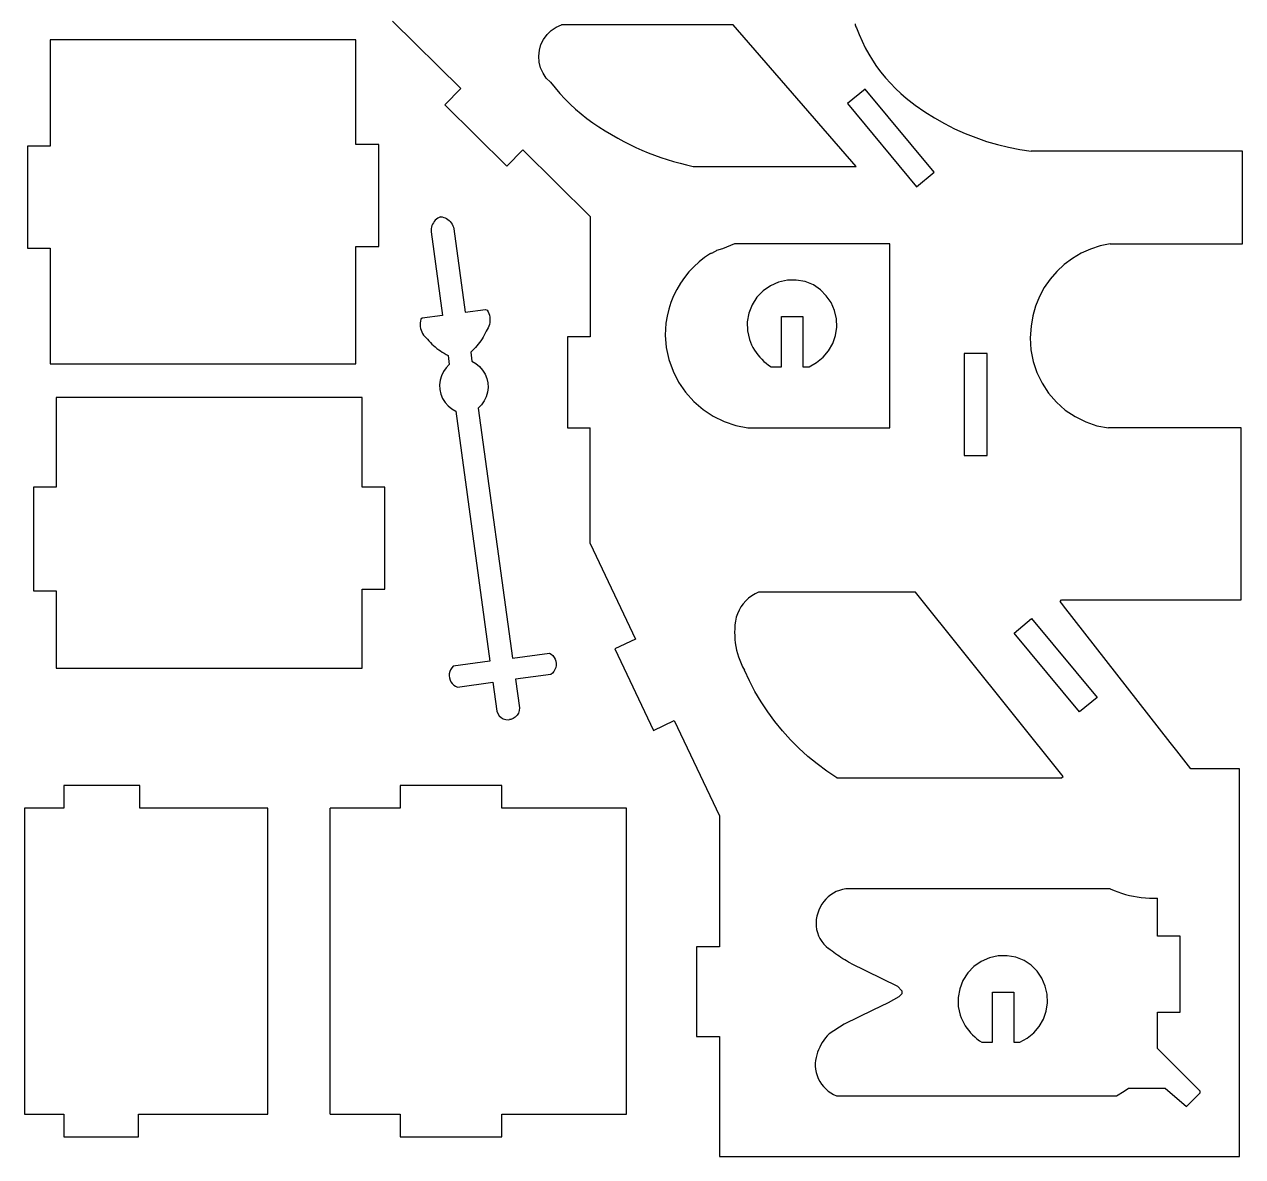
# Model space of a CAD drawing. Extents: x -3998 to 3998, y -3549 to 3549.
# Drawn here: x -3998 to -3197, y 1251 to 1995 of the extents above; entities that cross this region are included whole.
import ezdxf

# ---------------------------------------------------------------- set-up
doc = ezdxf.new("R2010")
doc.units = 0
doc.header["$MEASUREMENT"] = 0
doc.layers.get('0').update_dxf_attribs({"linetype": 'CONTINUOUS'})

msp = doc.modelspace()

# ---------------------------------------------------------------- linework, layer by layer
for p, q in [((-3756.35, 1997.44), (-3711.4, 1953)), ((-3648.75, 1993.38), (-3645.23, 1994.93)), ((-3532.39, 1994.93), (-3645.23, 1994.93)), ((-3451.34, 1901.93), (-3532.39, 1994.93)), ((-3452.21, 1995.57), (-3452.11, 1994.88)), ((-3452.11, 1994.88), (-3451.89, 1994.22)), ((-3656.99, 1985.41), (-3654.72, 1988.54)), ((-3654.72, 1988.54), (-3651.95, 1991.23)), ((-3651.95, 1991.23), (-3648.75, 1993.38)), ((-3451.89, 1994.22), (-3451.57, 1993.59)), ((-3451.57, 1993.59), (-3451.14, 1993.03)), ((-3451.14, 1993.03), (-3449.44, 1988.57)), ((-3449.44, 1988.57), (-3447.53, 1984.19)), ((-3981.35, 1985.18), (-3981.35, 1915.18)), ((-3780.35, 1985.18), (-3981.35, 1985.18)), ((-3780.35, 1916.18), (-3780.35, 1985.18)), ((-3659.74, 1978.2), (-3658.68, 1981.93)), ((-3658.68, 1981.93), (-3656.99, 1985.41)), ((-3447.53, 1984.19), (-3445.43, 1979.9)), ((-3445.43, 1979.9), (-3443.13, 1975.7)), ((-3660.14, 1974.34), (-3659.74, 1978.2)), ((-3659.86, 1970.47), (-3660.14, 1974.34)), ((-3443.13, 1975.7), (-3440.65, 1971.62)), ((-3440.65, 1971.62), (-3437.99, 1967.65)), ((-3658.92, 1966.71), (-3659.86, 1970.47)), ((-3657.34, 1963.17), (-3658.92, 1966.71)), ((-3655.18, 1959.97), (-3657.34, 1963.17)), ((-3437.99, 1967.65), (-3435.16, 1963.8)), ((-3435.16, 1963.8), (-3432.15, 1960.09)), ((-3652.49, 1957.2), (-3655.18, 1959.97)), ((-3652.49, 1957.2), (-3649.41, 1953.45)), ((-3432.15, 1960.09), (-3428.98, 1956.51)), ((-3428.98, 1956.51), (-3425.65, 1953.08)), ((-3711.4, 1953), (-3721.94, 1942.33)), ((-3649.41, 1953.45), (-3646.21, 1949.82)), ((-3646.21, 1949.82), (-3642.89, 1946.3)), ((-3445.57, 1952.72), (-3457.12, 1943.14)), ((-3400.22, 1898.1), (-3445.57, 1952.72)), ((-3425.65, 1953.08), (-3422.17, 1949.81)), ((-3422.17, 1949.81), (-3418.55, 1946.69)), ((-3418.55, 1946.69), (-3412.57, 1942.1)), ((-3721.94, 1942.33), (-3681.15, 1902)), ((-3642.89, 1946.3), (-3639.44, 1942.89)), ((-3639.44, 1942.89), (-3635.88, 1939.62)), ((-3635.88, 1939.62), (-3632.21, 1936.47)), ((-3457.12, 1943.14), (-3411.76, 1888.52)), ((-3412.57, 1942.1), (-3406.39, 1937.8)), ((-3632.21, 1936.47), (-3628.43, 1933.45)), ((-3628.43, 1933.45), (-3624.56, 1930.56)), ((-3624.56, 1930.56), (-3620.58, 1927.82)), ((-3406.39, 1937.8), (-3400.02, 1933.78)), ((-3400.02, 1933.78), (-3393.46, 1930.07)), ((-3620.58, 1927.82), (-3616.51, 1925.22)), ((-3616.51, 1925.22), (-3612.35, 1922.76)), ((-3612.35, 1922.76), (-3608.11, 1920.45)), ((-3393.46, 1930.07), (-3386.74, 1926.66)), ((-3386.74, 1926.66), (-3379.87, 1923.56)), ((-3379.87, 1923.56), (-3372.87, 1920.79)), ((-3996.35, 1915.18), (-3996.35, 1848.18)), ((-3981.35, 1915.18), (-3996.35, 1915.18)), ((-3765.35, 1916.18), (-3780.35, 1916.18)), ((-3765.35, 1849.18), (-3765.35, 1916.18)), ((-3608.11, 1920.45), (-3604.23, 1918.31)), ((-3604.23, 1918.31), (-3600.29, 1916.29)), ((-3600.29, 1916.29), (-3596.31, 1914.36)), ((-3372.87, 1920.79), (-3365.74, 1918.35)), ((-3365.74, 1918.35), (-3358.51, 1916.24)), ((-3358.51, 1916.24), (-3351.19, 1914.46)), ((-3351.19, 1914.46), (-3343.8, 1913.03)), ((-3681.15, 1902), (-3670.61, 1912.67)), ((-3670.61, 1912.67), (-3626.34, 1868.91)), ((-3596.31, 1914.36), (-3592.27, 1912.54)), ((-3592.27, 1912.54), (-3588.19, 1910.83)), ((-3588.19, 1910.83), (-3584.07, 1909.23)), ((-3584.07, 1909.23), (-3579.9, 1907.73)), ((-3579.9, 1907.73), (-3575.7, 1906.35)), ((-3343.8, 1913.03), (-3336.34, 1911.93)), ((-3197.34, 1911.93), (-3336.34, 1911.93)), ((-3197.34, 1850.93), (-3197.34, 1911.93)), ((-3575.7, 1906.35), (-3571.47, 1905.08)), ((-3571.47, 1905.08), (-3567.2, 1903.92)), ((-3567.2, 1903.92), (-3562.91, 1902.87)), ((-3562.91, 1902.87), (-3558.58, 1901.93)), ((-3558.58, 1901.93), (-3451.34, 1901.93)), ((-3411.76, 1888.52), (-3400.22, 1898.1)), ((-3728.15, 1866.53), (-3728.84, 1865.74)), ((-3727.37, 1867.23), (-3728.15, 1866.53)), ((-3726.53, 1867.85), (-3727.37, 1867.23)), ((-3725.62, 1868.38), (-3726.53, 1867.85)), ((-3724.67, 1868.8), (-3725.62, 1868.38)), ((-3724.67, 1868.8), (-3723.63, 1868.65)), ((-3723.63, 1868.65), (-3722.61, 1868.39)), ((-3722.61, 1868.39), (-3721.63, 1868.02)), ((-3721.63, 1868.02), (-3720.7, 1867.55)), ((-3720.7, 1867.55), (-3719.82, 1866.97)), ((-3719.82, 1866.97), (-3719.01, 1866.31)), ((-3626.34, 1868.91), (-3626.34, 1789.93)), ((-3730.84, 1860.96), (-3730.91, 1859.92)), ((-3730.91, 1859.92), (-3730.87, 1858.87)), ((-3730.87, 1858.87), (-3723.35, 1803.93)), ((-3730.65, 1861.99), (-3730.84, 1860.96)), ((-3730.35, 1863), (-3730.65, 1861.99)), ((-3729.95, 1863.96), (-3730.35, 1863)), ((-3729.44, 1864.88), (-3729.95, 1863.96)), ((-3728.84, 1865.74), (-3729.44, 1864.88)), ((-3719.01, 1866.31), (-3718.28, 1865.56)), ((-3718.28, 1865.56), (-3717.63, 1864.74)), ((-3717.63, 1864.74), (-3717.07, 1863.85)), ((-3717.07, 1863.85), (-3716.61, 1862.91)), ((-3716.61, 1862.91), (-3716.26, 1861.93)), ((-3716.26, 1861.93), (-3716.01, 1860.91)), ((-3716.01, 1860.91), (-3708.49, 1805.97)), ((-3531.34, 1850.93), (-3539.24, 1847.73)), ((-3429.34, 1850.93), (-3531.34, 1850.93)), ((-3429.34, 1729.93), (-3429.34, 1850.93)), ((-3284.34, 1850.93), (-3290.92, 1849.59)), ((-3284.34, 1850.93), (-3197.34, 1850.93)), ((-3996.35, 1848.18), (-3981.35, 1848.18)), ((-3981.35, 1848.18), (-3981.35, 1772.18)), ((-3780.35, 1849.18), (-3765.35, 1849.18)), ((-3780.35, 1772.18), (-3780.35, 1849.18)), ((-3547.24, 1844.63), (-3551.1, 1842)), ((-3547.24, 1844.63), (-3546.89, 1844.75)), ((-3546.89, 1844.75), (-3546.54, 1844.88)), ((-3546.54, 1844.88), (-3546.2, 1845.02)), ((-3546.2, 1845.02), (-3545.86, 1845.16)), ((-3545.86, 1845.16), (-3545.52, 1845.31)), ((-3545.52, 1845.31), (-3545.18, 1845.47)), ((-3545.18, 1845.47), (-3544.85, 1845.64)), ((-3544.85, 1845.64), (-3543.88, 1846.18)), ((-3543.88, 1846.18), (-3543.57, 1846.38)), ((-3543.57, 1846.38), (-3543.26, 1846.58)), ((-3539.24, 1847.73), (-3543.26, 1846.58)), ((-3303.46, 1844.8), (-3309.26, 1841.41)), ((-3297.32, 1847.54), (-3303.46, 1844.8)), ((-3290.92, 1849.59), (-3297.32, 1847.54)), ((-3558.19, 1835.92), (-3561.38, 1832.51)), ((-3554.75, 1839.08), (-3558.19, 1835.92)), ((-3551.1, 1842), (-3554.75, 1839.08)), ((-3314.65, 1837.39), (-3319.57, 1832.82)), ((-3309.26, 1841.41), (-3314.65, 1837.39)), ((-3564.32, 1828.87), (-3566.98, 1825.04)), ((-3561.38, 1832.51), (-3564.32, 1828.87)), ((-3496.69, 1827.06), (-3502.42, 1825.81)), ((-3490.82, 1827.18), (-3496.69, 1827.06)), ((-3485.05, 1826.14), (-3490.82, 1827.18)), ((-3323.96, 1827.73), (-3327.76, 1822.19)), ((-3319.57, 1832.82), (-3323.96, 1827.73)), ((-3569.36, 1821.02), (-3571.44, 1816.83)), ((-3566.98, 1825.04), (-3569.36, 1821.02)), ((-3512.6, 1820.12), (-3516.67, 1815.89)), ((-3507.79, 1823.47), (-3512.6, 1820.12)), ((-3502.42, 1825.81), (-3507.79, 1823.47)), ((-3479.59, 1824), (-3485.05, 1826.14)), ((-3475, 1820.85), (-3479.59, 1824)), ((-3471.08, 1816.91), (-3475, 1820.85)), ((-3327.76, 1822.19), (-3330.94, 1816.27)), ((-3573.22, 1812.51), (-3574.67, 1808.07)), ((-3571.44, 1816.83), (-3573.22, 1812.51)), ((-3519.83, 1810.95), (-3521.97, 1805.49)), ((-3516.67, 1815.89), (-3519.83, 1810.95)), ((-3467.94, 1812.31), (-3471.08, 1816.91)), ((-3465.72, 1807.21), (-3467.94, 1812.31)), ((-3330.94, 1816.27), (-3333.44, 1810.04)), ((-3723.35, 1803.93), (-3736.69, 1802.11)), ((-3708.49, 1805.97), (-3695.15, 1807.8)), ((-3695.15, 1807.8), (-3694.06, 1807.41)), ((-3694.06, 1807.41), (-3693.46, 1806.34)), ((-3693.46, 1806.34), (-3692.98, 1805.21)), ((-3692.98, 1805.21), (-3692.61, 1804.04)), ((-3692.61, 1804.04), (-3692.36, 1802.85)), ((-3692.36, 1802.85), (-3692.24, 1801.63)), ((-3575.8, 1803.54), (-3576.59, 1798.93)), ((-3574.67, 1808.07), (-3575.8, 1803.54)), ((-3521.97, 1805.49), (-3523.01, 1799.72)), ((-3500.44, 1770.23), (-3500.44, 1803.23)), ((-3500.44, 1803.23), (-3486.44, 1803.23)), ((-3486.44, 1803.23), (-3486.44, 1770.23)), ((-3464.47, 1801.79), (-3465.72, 1807.21)), ((-3335.25, 1803.56), (-3336.34, 1796.93)), ((-3333.44, 1810.04), (-3335.25, 1803.56)), ((-3738.08, 1799.03), (-3738.12, 1797.81)), ((-3738.12, 1797.81), (-3738.04, 1796.59)), ((-3737.92, 1800.25), (-3738.08, 1799.03)), ((-3738.04, 1796.59), (-3737.83, 1795.38)), ((-3737.64, 1801.44), (-3737.92, 1800.25)), ((-3737.83, 1795.38), (-3737.51, 1794.2)), ((-3736.69, 1802.11), (-3737.64, 1801.44)), ((-3693.99, 1794.61), (-3694.67, 1793.59)), ((-3693.41, 1795.68), (-3693.99, 1794.61)), ((-3692.94, 1796.81), (-3693.41, 1795.68)), ((-3692.58, 1797.98), (-3692.94, 1796.81)), ((-3692.35, 1799.19), (-3692.58, 1797.98)), ((-3692.23, 1800.4), (-3692.35, 1799.19)), ((-3692.24, 1801.63), (-3692.23, 1800.4)), ((-3576.59, 1798.93), (-3576.95, 1790.87)), ((-3523.01, 1799.72), (-3522.89, 1793.86)), ((-3465.05, 1790.72), (-3464.25, 1796.23)), ((-3464.25, 1796.23), (-3464.47, 1801.79)), ((-3336.34, 1796.93), (-3336.95, 1789.16)), ((-3737.51, 1794.2), (-3737.07, 1793.06)), ((-3737.07, 1793.06), (-3736.52, 1791.97)), ((-3736.52, 1791.97), (-3735.86, 1790.93)), ((-3735.86, 1790.93), (-3735.11, 1789.97)), ((-3735.11, 1789.97), (-3734.26, 1789.09)), ((-3734.26, 1789.09), (-3733.33, 1788.3)), ((-3733.33, 1788.3), (-3732.38, 1787.2)), ((-3732.38, 1787.2), (-3731.39, 1786.14)), ((-3698.21, 1787.28), (-3699.05, 1786.1)), ((-3697.42, 1788.5), (-3698.21, 1787.28)), ((-3696.67, 1789.73), (-3697.42, 1788.5)), ((-3695.96, 1791), (-3696.67, 1789.73)), ((-3695.29, 1792.28), (-3695.96, 1791)), ((-3694.67, 1793.59), (-3695.29, 1792.28)), ((-3641.34, 1789.93), (-3641.34, 1729.93)), ((-3626.34, 1789.93), (-3641.34, 1789.93)), ((-3576.95, 1790.87), (-3576.26, 1782.82)), ((-3522.89, 1793.86), (-3521.64, 1788.13)), ((-3521.64, 1788.13), (-3520.95, 1786.31)), ((-3520.95, 1786.31), (-3520.17, 1784.54)), ((-3466.87, 1785.46), (-3465.05, 1790.72)), ((-3336.95, 1789.16), (-3336.52, 1781.37)), ((-3731.39, 1786.14), (-3730.37, 1785.12)), ((-3730.37, 1785.12), (-3729.31, 1784.13)), ((-3729.31, 1784.13), (-3728.22, 1783.17)), ((-3728.22, 1783.17), (-3727.1, 1782.26)), ((-3727.1, 1782.26), (-3725.94, 1781.39)), ((-3725.94, 1781.39), (-3724.76, 1780.56)), ((-3724.76, 1780.56), (-3723.54, 1779.76)), ((-3723.54, 1779.76), (-3722.3, 1779.02)), ((-3722.3, 1779.02), (-3721.04, 1778.31)), ((-3721.04, 1778.31), (-3719.75, 1777.65)), ((-3703.82, 1780.67), (-3704.89, 1779.69)), ((-3704.89, 1779.69), (-3704.07, 1773.75)), ((-3702.79, 1781.69), (-3703.82, 1780.67)), ((-3701.8, 1782.74), (-3702.79, 1781.69)), ((-3700.84, 1783.83), (-3701.8, 1782.74)), ((-3699.93, 1784.95), (-3700.84, 1783.83)), ((-3699.05, 1786.1), (-3699.93, 1784.95)), ((-3576.26, 1782.82), (-3574.55, 1774.93)), ((-3520.17, 1784.54), (-3519.28, 1782.81)), ((-3519.28, 1782.81), (-3518.3, 1781.14)), ((-3518.3, 1781.14), (-3517.23, 1779.52)), ((-3517.23, 1779.52), (-3516.07, 1777.97)), ((-3473.22, 1776.38), (-3469.62, 1780.62)), ((-3469.62, 1780.62), (-3466.87, 1785.46)), ((-3365.34, 1778.93), (-3380.34, 1778.93)), ((-3380.34, 1778.93), (-3380.34, 1711.93)), ((-3365.34, 1711.93), (-3365.34, 1778.93)), ((-3336.52, 1781.37), (-3335.07, 1773.71)), ((-3981.35, 1772.18), (-3780.35, 1772.18)), ((-3718.94, 1771.71), (-3721.08, 1769.53)), ((-3719.75, 1777.65), (-3718.94, 1771.71)), ((-3704.07, 1773.75), (-3701.42, 1772.22)), ((-3701.42, 1772.22), (-3699.05, 1770.28)), ((-3699.05, 1770.28), (-3697.04, 1767.97)), ((-3574.55, 1774.93), (-3571.83, 1767.32)), ((-3516.07, 1777.97), (-3514.82, 1776.48)), ((-3514.82, 1776.48), (-3513.49, 1775.07)), ((-3513.49, 1775.07), (-3512.08, 1773.73)), ((-3512.08, 1773.73), (-3510.6, 1772.48)), ((-3510.6, 1772.48), (-3509.05, 1771.31)), ((-3509.05, 1771.31), (-3507.44, 1770.23)), ((-3507.44, 1770.23), (-3500.44, 1770.23)), ((-3486.44, 1770.23), (-3482.44, 1770.23)), ((-3482.44, 1770.23), (-3477.54, 1772.88)), ((-3477.54, 1772.88), (-3473.22, 1776.38)), ((-3335.07, 1773.71), (-3332.62, 1766.3)), ((-3724.16, 1764.26), (-3725, 1761.32)), ((-3722.84, 1767.02), (-3724.16, 1764.26)), ((-3721.08, 1769.53), (-3722.84, 1767.02)), ((-3697.04, 1767.97), (-3695.43, 1765.37)), ((-3695.43, 1765.37), (-3694.28, 1762.53)), ((-3694.28, 1762.53), (-3693.62, 1759.54)), ((-3571.83, 1767.32), (-3568.17, 1760.13)), ((-3332.62, 1766.3), (-3329.22, 1759.29)), ((-3725, 1761.32), (-3725.35, 1758.27)), ((-3725.35, 1758.27), (-3725.19, 1755.22)), ((-3725.19, 1755.22), (-3724.52, 1752.23)), ((-3693.46, 1756.48), (-3693.8, 1753.44)), ((-3693.62, 1759.54), (-3693.46, 1756.48)), ((-3568.17, 1760.13), (-3563.61, 1753.46)), ((-3329.22, 1759.29), (-3324.92, 1752.78)), ((-3977.35, 1749.93), (-3977.35, 1690.93)), ((-3776.35, 1749.93), (-3977.35, 1749.93)), ((-3776.35, 1690.93), (-3776.35, 1749.93)), ((-3724.52, 1752.23), (-3723.37, 1749.39)), ((-3723.37, 1749.39), (-3721.77, 1746.78)), ((-3721.77, 1746.78), (-3719.75, 1744.47)), ((-3695.96, 1747.73), (-3697.72, 1745.23)), ((-3694.64, 1750.5), (-3695.96, 1747.73)), ((-3693.8, 1753.44), (-3694.64, 1750.5)), ((-3563.61, 1753.46), (-3558.24, 1747.44)), ((-3558.24, 1747.44), (-3552.13, 1742.15)), ((-3324.92, 1752.78), (-3319.81, 1746.89)), ((-3319.81, 1746.89), (-3313.96, 1741.73)), ((-3719.75, 1744.47), (-3717.38, 1742.53)), ((-3717.38, 1742.53), (-3714.73, 1741.01)), ((-3714.73, 1741.01), (-3692.21, 1576.59)), ((-3697.72, 1745.23), (-3699.87, 1743.04)), ((-3699.87, 1743.04), (-3677.35, 1578.63)), ((-3552.13, 1742.15), (-3545.4, 1737.69)), ((-3313.96, 1741.73), (-3307.48, 1737.39)), ((-3545.4, 1737.69), (-3538.15, 1734.13)), ((-3538.15, 1734.13), (-3530.51, 1731.53)), ((-3530.51, 1731.53), (-3522.59, 1729.93)), ((-3307.48, 1737.39), (-3300.48, 1733.94)), ((-3300.48, 1733.94), (-3293.1, 1731.44)), ((-3293.1, 1731.44), (-3285.44, 1729.93)), ((-3641.34, 1729.93), (-3626.34, 1729.93)), ((-3626.34, 1654.04), (-3626.34, 1729.93)), ((-3522.59, 1729.93), (-3429.34, 1729.93)), ((-3198.34, 1729.93), (-3285.44, 1729.93)), ((-3198.34, 1616.93), (-3198.34, 1729.93)), ((-3380.34, 1711.93), (-3365.34, 1711.93)), ((-3992.35, 1690.93), (-3992.35, 1622.93)), ((-3977.35, 1690.93), (-3992.35, 1690.93)), ((-3761.35, 1690.93), (-3776.35, 1690.93)), ((-3761.35, 1623.93), (-3761.35, 1690.93)), ((-3626.34, 1654.04), (-3596.49, 1591.14)), ((-3992.35, 1622.93), (-3977.35, 1622.93)), ((-3977.35, 1622.93), (-3977.35, 1571.93)), ((-3776.35, 1623.93), (-3761.35, 1623.93)), ((-3776.35, 1571.93), (-3776.35, 1623.93)), ((-3520.12, 1619.51), (-3522.15, 1617.99)), ((-3517.95, 1620.83), (-3520.12, 1619.51)), ((-3515.66, 1621.93), (-3517.95, 1620.83)), ((-3412.47, 1621.93), (-3515.66, 1621.93)), ((-3315.34, 1500.93), (-3412.47, 1621.93)), ((-3528.45, 1610.15), (-3529.5, 1607.85)), ((-3527.18, 1612.33), (-3528.45, 1610.15)), ((-3525.7, 1614.38), (-3527.18, 1612.33)), ((-3524.01, 1616.27), (-3525.7, 1614.38)), ((-3522.15, 1617.99), (-3524.01, 1616.27)), ((-3317.34, 1615.93), (-3316.34, 1616.93)), ((-3315.58, 1613.78), (-3317.34, 1615.93)), ((-3316.34, 1616.93), (-3198.34, 1616.93)), ((-3315.14, 1613.03), (-3315.58, 1613.78)), ((-3245.1, 1523.14), (-3315.14, 1613.03)), ((-3530.88, 1603.01), (-3531.19, 1600.51)), ((-3530.31, 1605.47), (-3530.88, 1603.01)), ((-3529.5, 1607.85), (-3530.31, 1605.47)), ((-3347.62, 1595.14), (-3336.07, 1604.72)), ((-3336.07, 1604.72), (-3292.97, 1552.81)), ((-3531.26, 1597.99), (-3531.34, 1595.64)), ((-3531.34, 1595.64), (-3531.32, 1593.29)), ((-3531.19, 1600.51), (-3531.26, 1597.99)), ((-3304.51, 1543.23), (-3347.62, 1595.14)), ((-3596.49, 1591.14), (-3610.05, 1584.71)), ((-3531.32, 1593.29), (-3531.18, 1590.94)), ((-3531.18, 1590.94), (-3530.93, 1588.6)), ((-3530.93, 1588.6), (-3530.56, 1586.27)), ((-3530.56, 1586.27), (-3530.08, 1583.97)), ((-3677.35, 1578.63), (-3653.08, 1581.95)), ((-3653.08, 1581.95), (-3651.9, 1581.2)), ((-3651.9, 1581.2), (-3650.87, 1580.26)), ((-3650.87, 1580.26), (-3650.01, 1579.15)), ((-3650.01, 1579.15), (-3649.35, 1577.92)), ((-3610.05, 1584.71), (-3584.61, 1531.11)), ((-3530.08, 1583.97), (-3529.5, 1581.69)), ((-3529.5, 1581.69), (-3528.8, 1579.44)), ((-3528.8, 1579.44), (-3528, 1577.22)), ((-3977.35, 1571.93), (-3776.35, 1571.93)), ((-3718.15, 1571.04), (-3718.68, 1569.75)), ((-3717.4, 1572.23), (-3718.15, 1571.04)), ((-3716.47, 1573.27), (-3717.4, 1572.23)), ((-3692.21, 1576.59), (-3716.47, 1573.27)), ((-3649.49, 1571.12), (-3650.2, 1569.92)), ((-3648.99, 1572.43), (-3649.49, 1571.12)), ((-3649.35, 1577.92), (-3648.91, 1576.59)), ((-3648.73, 1573.81), (-3648.99, 1572.43)), ((-3648.91, 1576.59), (-3648.7, 1575.21)), ((-3648.7, 1575.21), (-3648.73, 1573.81)), ((-3528, 1577.22), (-3527.09, 1575.04)), ((-3527.09, 1575.04), (-3526.08, 1572.91)), ((-3526.08, 1572.91), (-3524.97, 1570.83)), ((-3521.65, 1563.68), (-3524.97, 1570.83)), ((-3718.98, 1568.38), (-3719.05, 1566.98)), ((-3719.05, 1566.98), (-3718.88, 1565.59)), ((-3718.68, 1569.75), (-3718.98, 1568.38)), ((-3718.88, 1565.59), (-3718.47, 1564.25)), ((-3718.47, 1564.25), (-3717.85, 1563)), ((-3717.85, 1563), (-3717.02, 1561.87)), ((-3713.58, 1559.54), (-3690.31, 1562.73)), ((-3690.31, 1562.73), (-3687.72, 1543.82)), ((-3652.17, 1567.95), (-3675.45, 1564.76)), ((-3675.45, 1564.76), (-3672.86, 1545.86)), ((-3651.1, 1568.85), (-3652.17, 1567.95)), ((-3650.2, 1569.92), (-3651.1, 1568.85)), ((-3517.98, 1556.7), (-3521.65, 1563.68)), ((-3717.02, 1561.87), (-3716.01, 1560.9)), ((-3716.01, 1560.9), (-3714.86, 1560.12)), ((-3714.86, 1560.12), (-3713.58, 1559.54)), ((-3513.97, 1549.91), (-3517.98, 1556.7)), ((-3509.61, 1543.32), (-3513.97, 1549.91)), ((-3292.97, 1552.81), (-3304.51, 1543.23)), ((-3687.72, 1543.82), (-3687.13, 1542.22)), ((-3687.13, 1542.22), (-3686.19, 1540.8)), ((-3686.19, 1540.8), (-3684.96, 1539.62)), ((-3684.96, 1539.62), (-3683.5, 1538.76)), ((-3683.5, 1538.76), (-3681.87, 1538.24)), ((-3681.87, 1538.24), (-3680.17, 1538.11)), ((-3680.17, 1538.11), (-3679.38, 1538.23)), ((-3678.59, 1538.33), (-3679.38, 1538.23)), ((-3676.99, 1538.91), (-3678.59, 1538.33)), ((-3675.56, 1539.84), (-3676.99, 1538.91)), ((-3674.38, 1541.07), (-3675.56, 1539.84)), ((-3673.51, 1542.54), (-3674.38, 1541.07)), ((-3672.99, 1544.16), (-3673.51, 1542.54)), ((-3672.86, 1545.86), (-3672.99, 1544.16)), ((-3504.93, 1536.96), (-3509.61, 1543.32)), ((-3584.61, 1531.11), (-3571.06, 1537.54)), ((-3571.06, 1537.54), (-3541.34, 1474.93)), ((-3499.93, 1530.84), (-3504.93, 1536.96)), ((-3494.63, 1524.97), (-3499.93, 1530.84)), ((-3489.04, 1519.37), (-3494.63, 1524.97)), ((-3240.59, 1517.73), (-3245.1, 1523.14)), ((-3483.17, 1514.05), (-3489.04, 1519.37)), ((-3477.04, 1509.04), (-3483.17, 1514.05)), ((-3231.34, 1505.93), (-3240.59, 1517.73)), ((-3470.67, 1504.32), (-3477.04, 1509.04)), ((-3199.34, 1505.93), (-3231.34, 1505.93)), ((-3199.34, 1250.93), (-3199.34, 1505.93)), ((-3464.06, 1499.93), (-3470.67, 1504.32)), ((-3464.06, 1499.93), (-3316.36, 1499.93)), ((-3316.36, 1499.93), (-3315.34, 1500.93)), ((-3972.35, 1494.93), (-3972.35, 1479.93)), ((-3922.35, 1494.93), (-3972.35, 1494.93)), ((-3922.35, 1479.93), (-3922.35, 1494.93)), ((-3751.35, 1494.93), (-3751.35, 1479.93)), ((-3684.35, 1494.93), (-3751.35, 1494.93)), ((-3684.35, 1479.93), (-3684.35, 1494.93)), ((-3998.35, 1479.93), (-3998.35, 1278.93)), ((-3972.35, 1479.93), (-3998.35, 1479.93)), ((-3838.35, 1479.93), (-3922.35, 1479.93)), ((-3838.35, 1278.93), (-3838.35, 1479.93)), ((-3797.35, 1278.93), (-3797.35, 1479.93)), ((-3751.35, 1479.93), (-3797.35, 1479.93)), ((-3602.35, 1479.93), (-3684.35, 1479.93)), ((-3602.35, 1278.93), (-3602.35, 1479.93)), ((-3541.34, 1474.93), (-3541.34, 1388.93)), ((-3462.5, 1425.95), (-3464.49, 1425.17)), ((-3460.45, 1426.54), (-3462.5, 1425.95)), ((-3458.34, 1426.93), (-3460.45, 1426.54)), ((-3284.34, 1426.93), (-3458.34, 1426.93)), ((-3284.34, 1426.93), (-3281.9, 1425.89)), ((-3281.9, 1425.89), (-3279.42, 1424.94)), ((-3472.81, 1418.62), (-3474.04, 1416.87)), ((-3471.41, 1420.24), (-3472.81, 1418.62)), ((-3469.87, 1421.72), (-3471.41, 1420.24)), ((-3468.19, 1423.04), (-3469.87, 1421.72)), ((-3466.39, 1424.19), (-3468.19, 1423.04)), ((-3464.49, 1425.17), (-3466.39, 1424.19)), ((-3279.42, 1424.94), (-3276.91, 1424.09)), ((-3276.91, 1424.09), (-3274.36, 1423.34)), ((-3274.36, 1423.34), (-3271.79, 1422.68)), ((-3271.79, 1422.68), (-3269.19, 1422.13)), ((-3269.19, 1422.13), (-3266.58, 1421.67)), ((-3266.58, 1421.67), (-3263.95, 1421.32)), ((-3263.95, 1421.32), (-3261.3, 1421.07)), ((-3261.3, 1421.07), (-3258.65, 1420.92)), ((-3258.65, 1420.92), (-3256, 1420.88)), ((-3256, 1420.88), (-3253.34, 1420.93)), ((-3253.34, 1395.93), (-3253.34, 1420.93)), ((-3476.64, 1411.03), (-3477.26, 1408.95)), ((-3475.97, 1413.06), (-3476.64, 1411.03)), ((-3475.09, 1415.01), (-3475.97, 1413.06)), ((-3474.04, 1416.87), (-3475.09, 1415.01)), ((-3477.66, 1406.82), (-3477.82, 1404.65)), ((-3477.82, 1404.65), (-3477.76, 1402.48)), ((-3477.76, 1402.48), (-3477.47, 1400.33)), ((-3477.26, 1408.95), (-3477.66, 1406.82)), ((-3477.47, 1400.33), (-3476.95, 1398.22)), ((-3476.95, 1398.22), (-3476.21, 1396.18)), ((-3476.21, 1396.18), (-3475.26, 1394.23)), ((-3475.26, 1394.23), (-3474.11, 1392.39)), ((-3238.34, 1395.93), (-3253.34, 1395.93)), ((-3238.34, 1345.93), (-3238.34, 1395.93)), ((-3541.34, 1388.93), (-3556.34, 1388.93)), ((-3556.34, 1388.93), (-3556.34, 1329.93)), ((-3474.11, 1392.39), (-3472.77, 1390.68)), ((-3472.77, 1390.68), (-3471.26, 1389.12)), ((-3471.26, 1389.12), (-3469.59, 1387.73)), ((-3468.46, 1386.84), (-3469.59, 1387.73)), ((-3467.31, 1385.97), (-3468.46, 1386.84)), ((-3466.16, 1385.11), (-3467.31, 1385.97)), ((-3464.99, 1384.27), (-3466.16, 1385.11)), ((-3463.81, 1383.44), (-3464.99, 1384.27)), ((-3462.62, 1382.63), (-3463.81, 1383.44)), ((-3461.42, 1381.84), (-3462.62, 1382.63)), ((-3460.2, 1381.06), (-3461.42, 1381.84)), ((-3458.98, 1380.31), (-3460.2, 1381.06)), ((-3457.74, 1379.56), (-3458.98, 1380.31)), ((-3456.5, 1378.84), (-3457.74, 1379.56)), ((-3455.24, 1378.13), (-3456.5, 1378.84)), ((-3455.24, 1378.13), (-3424.34, 1362.93)), ((-3369.19, 1379.31), (-3374, 1375.96)), ((-3363.82, 1381.65), (-3369.19, 1379.31)), ((-3358.09, 1382.91), (-3363.82, 1381.65)), ((-3352.23, 1383.02), (-3358.09, 1382.91)), ((-3346.45, 1381.98), (-3352.23, 1383.02)), ((-3340.99, 1379.84), (-3346.45, 1381.98)), ((-3336.4, 1376.69), (-3340.99, 1379.84)), ((-3378.07, 1371.73), (-3381.23, 1366.79)), ((-3374, 1375.96), (-3378.07, 1371.73)), ((-3332.48, 1372.75), (-3336.4, 1376.69)), ((-3329.34, 1368.15), (-3332.48, 1372.75)), ((-3424.34, 1362.93), (-3421.34, 1359.93)), ((-3381.23, 1366.79), (-3383.37, 1361.34)), ((-3327.12, 1363.05), (-3329.34, 1368.15)), ((-3325.87, 1357.63), (-3327.12, 1363.05)), ((-3423.34, 1355.93), (-3430.44, 1352.13)), ((-3421.34, 1357.93), (-3423.34, 1355.93)), ((-3421.34, 1359.93), (-3421.34, 1357.93)), ((-3383.37, 1361.34), (-3384.41, 1355.56)), ((-3384.41, 1355.56), (-3384.29, 1349.7)), ((-3361.84, 1359.07), (-3347.84, 1359.07)), ((-3361.84, 1326.07), (-3361.84, 1359.07)), ((-3347.84, 1359.07), (-3347.84, 1326.07)), ((-3325.65, 1352.07), (-3325.87, 1357.63)), ((-3440.44, 1347.23), (-3459.34, 1337.93)), ((-3430.44, 1352.13), (-3440.44, 1347.23)), ((-3384.29, 1349.7), (-3383.04, 1343.97)), ((-3328.27, 1341.3), (-3326.46, 1346.56)), ((-3326.46, 1346.56), (-3325.65, 1352.07)), ((-3253.34, 1321.93), (-3253.34, 1345.93)), ((-3253.34, 1345.93), (-3238.34, 1345.93)), ((-3459.34, 1337.93), (-3469.24, 1331.73)), ((-3383.04, 1343.97), (-3382.36, 1342.16)), ((-3382.36, 1342.16), (-3381.57, 1340.38)), ((-3381.57, 1340.38), (-3380.68, 1338.66)), ((-3380.68, 1338.66), (-3379.7, 1336.98)), ((-3331.02, 1336.47), (-3328.27, 1341.3)), ((-3556.34, 1329.93), (-3541.34, 1329.93)), ((-3541.34, 1329.93), (-3541.34, 1250.93)), ((-3470.48, 1330.41), (-3471.64, 1329.01)), ((-3469.24, 1331.73), (-3470.48, 1330.41)), ((-3379.7, 1336.98), (-3378.63, 1335.36)), ((-3378.63, 1335.36), (-3377.47, 1333.81)), ((-3377.47, 1333.81), (-3376.22, 1332.32)), ((-3376.22, 1332.32), (-3374.89, 1330.91)), ((-3374.89, 1330.91), (-3373.48, 1329.58)), ((-3338.94, 1328.72), (-3334.62, 1332.22)), ((-3334.62, 1332.22), (-3331.02, 1336.47)), ((-3475.44, 1322.86), (-3476.16, 1321.2)), ((-3474.62, 1324.47), (-3475.44, 1322.86)), ((-3473.71, 1326.04), (-3474.62, 1324.47)), ((-3472.71, 1327.56), (-3473.71, 1326.04)), ((-3471.64, 1329.01), (-3472.71, 1327.56)), ((-3373.48, 1329.58), (-3372, 1328.32)), ((-3372, 1328.32), (-3370.45, 1327.15)), ((-3370.45, 1327.15), (-3368.84, 1326.07)), ((-3368.84, 1326.07), (-3361.84, 1326.07)), ((-3347.84, 1326.07), (-3343.84, 1326.07)), ((-3343.84, 1326.07), (-3338.94, 1328.72)), ((-3225.34, 1293.93), (-3253.34, 1321.93)), ((-3478.11, 1314.23), (-3478.34, 1312.43)), ((-3477.77, 1316.01), (-3478.11, 1314.23)), ((-3477.33, 1317.77), (-3477.77, 1316.01)), ((-3476.79, 1319.5), (-3477.33, 1317.77)), ((-3476.16, 1321.2), (-3476.79, 1319.5)), ((-3478.34, 1312.43), (-3478.34, 1310.43)), ((-3478.34, 1310.43), (-3478.15, 1308.33)), ((-3478.15, 1308.33), (-3477.76, 1306.25)), ((-3477.76, 1306.25), (-3477.17, 1304.21)), ((-3477.17, 1304.21), (-3476.38, 1302.25)), ((-3476.38, 1302.25), (-3475.41, 1300.37)), ((-3475.41, 1300.37), (-3474.26, 1298.59)), ((-3474.26, 1298.59), (-3472.94, 1296.93)), ((-3472.94, 1296.93), (-3471.47, 1295.41)), ((-3471.47, 1295.41), (-3469.86, 1294.04)), ((-3469.86, 1294.04), (-3468.13, 1292.83)), ((-3468.13, 1292.83), (-3466.28, 1291.79)), ((-3466.28, 1291.79), (-3464.34, 1290.93)), ((-3464.34, 1290.93), (-3280.34, 1290.93)), ((-3280.34, 1290.93), (-3275.34, 1293.93)), ((-3275.34, 1293.93), (-3272.34, 1295.93)), ((-3272.34, 1295.93), (-3248.34, 1295.93)), ((-3248.34, 1295.93), (-3234.34, 1283.93)), ((-3225.34, 1292.93), (-3234.34, 1283.93)), ((-3225.34, 1292.93), (-3225.34, 1293.93)), ((-3998.35, 1278.93), (-3972.35, 1278.93)), ((-3972.35, 1278.93), (-3972.35, 1263.93)), ((-3923.35, 1278.93), (-3838.35, 1278.93)), ((-3923.35, 1263.93), (-3923.35, 1278.93)), ((-3797.35, 1278.93), (-3751.35, 1278.93)), ((-3751.35, 1278.93), (-3751.35, 1263.93)), ((-3684.35, 1278.93), (-3602.35, 1278.93)), ((-3684.35, 1263.93), (-3684.35, 1278.93)), ((-3972.35, 1263.93), (-3923.35, 1263.93)), ((-3751.35, 1263.93), (-3684.35, 1263.93)), ((-3541.34, 1250.93), (-3199.34, 1250.93))]:
    msp.add_line(p, q)

doc.saveas('drawing.dxf')
